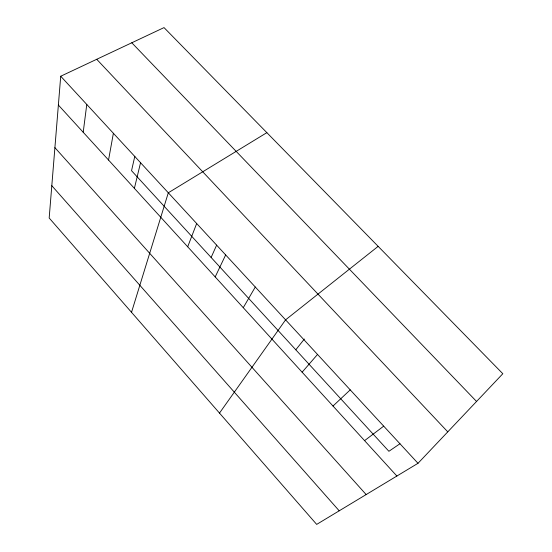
<?xml version="1.0" encoding="UTF-8"?>
<svg xmlns="http://www.w3.org/2000/svg" width="552" height="552" viewBox="0 0 552 552"><rect width="100%" height="100%" fill="white"/><g stroke="black" fill="none" stroke-linecap="round" stroke-linejoin="round"><path stroke-width="0.83" d="M60.72 76.231L49.176 217.999L316.682 524.4L418.002 463.3L502.824 373.725L164.027 27.6L60.72 76.231L418.002 463.3M83.207 132.273L86.774 104.459M108.544 160.039L113.381 133.28M134.819 156.271L131.542 170.699L388.898 451.294L399.979 443.746M134.391 188.363L140.553 162.723M131.521 312.308L168.305 192.793L266.857 132.653M187.701 246.785L196.671 223.519M211.126 257.473L216.639 245.129M215.19 276.918L225.658 254.92M243.26 307.685L255.286 287.026M219.496 413.082L285.584 319.849L378.148 246.351M295.803 349.789L304.352 339.045M302.13 372.193L317.524 354.446M333.001 406.031L350.223 389.871M364.575 440.634L383.702 426.144M131.79 42.773L476.555 401.463M96.717 59.285L447.776 431.857M58.374 105.052L396.881 476.038M54.903 147.653L366.155 494.564M51.805 185.693L339.211 510.814"/></g></svg>
